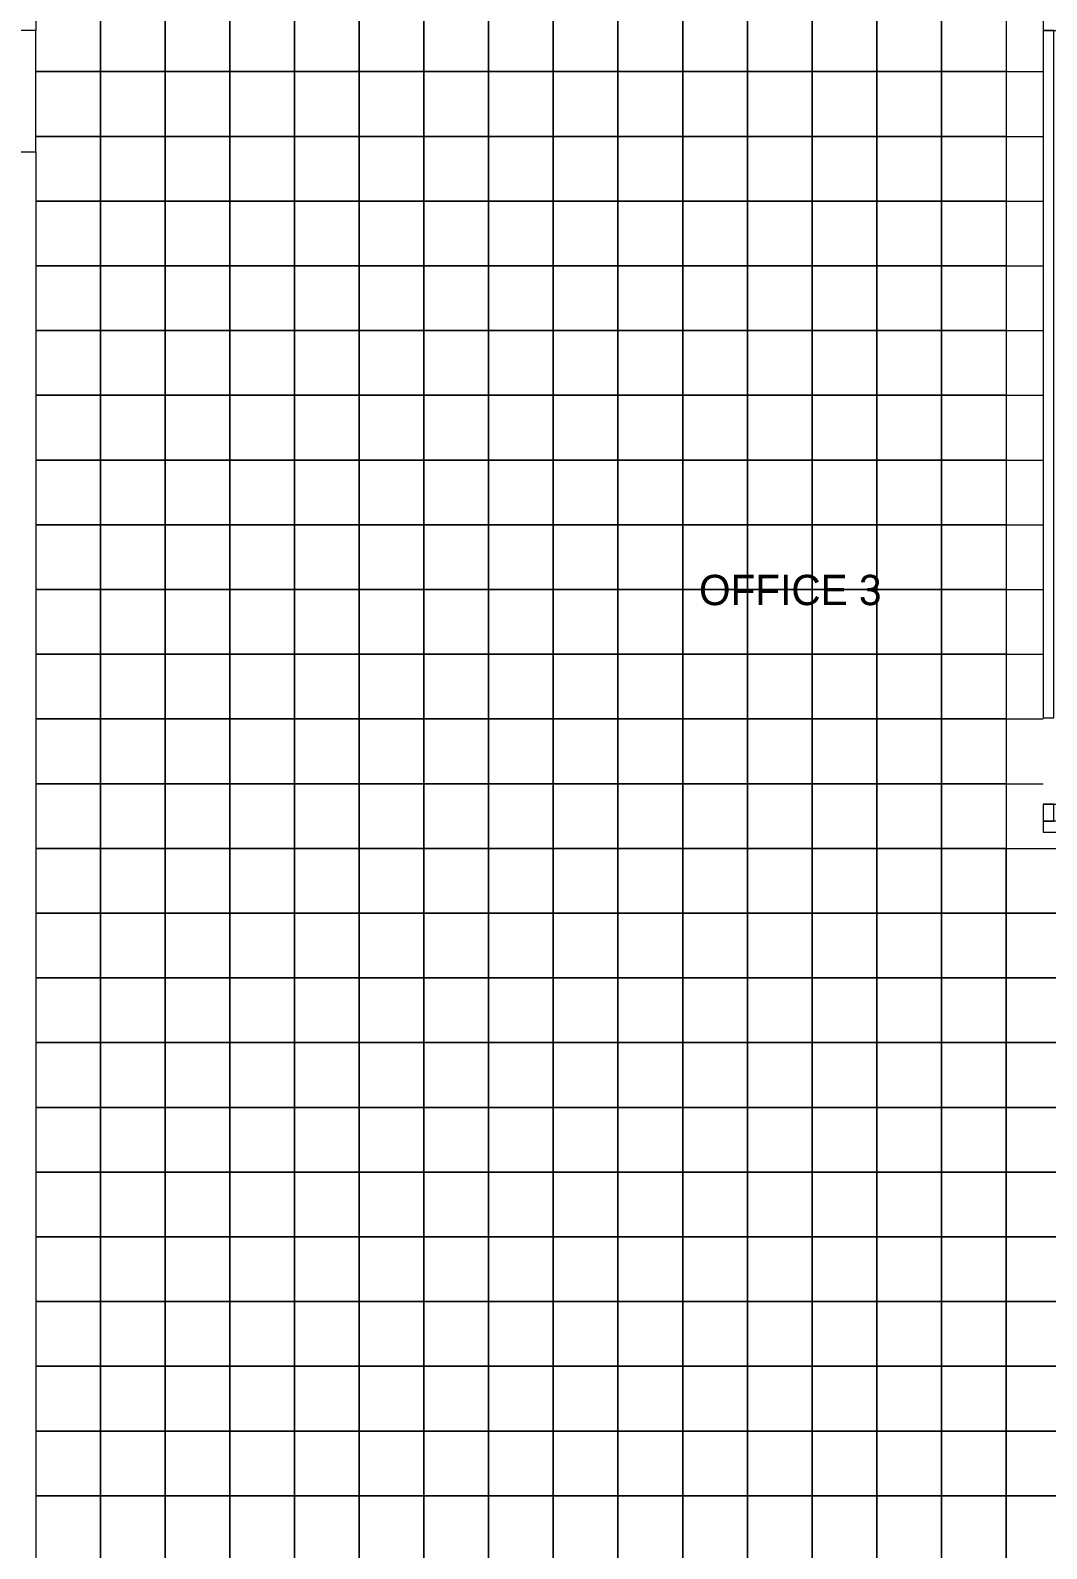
# Model space of a CAD drawing. Header units: millimetres. Extents: x 6000 to 109346, y -40506 to 46154.
# Drawn here: x 95159 to 104585, y 17416 to 31488 of the extents above; entities that cross this region are included whole.
import ezdxf

# ---------------------------------------------------------------- set-up
doc = ezdxf.new("R2010")
doc.units = ezdxf.units.MM
doc.layers.add('ARCH', color=7, linetype='Continuous', lineweight=5, true_color=0xa0a0a0)
doc.layers.add('Ceiling Grid', color=7, linetype='Continuous', lineweight=5, true_color=0xd2d2d2)

msp = doc.modelspace()

# ---------------------------------------------------------------- linework, layer by layer
at = {"layer": 'ARCH', "lineweight": 15}
for p, q in [((95209.3, 36775.6), (95209.3, 31488.1)), ((95209.3, 30363.1), (95209.3, 17050.6)), ((104552.5, 24316.3), (105452.5, 24316.3))]:
    msp.add_line(p, q, dxfattribs=at)
for points in [[(109165.9, 31588.1), (104552.5, 31588.1), (104552.5, 31488.1), (109165.9, 31488.1)], [(94084.3, 30363.1), (95209.3, 30363.1), (95209.3, 31488.1), (94084.3, 31488.1)], [(104652.5, 25116.3), (104652.5, 31488.1), (104552.5, 31488.1), (104552.5, 25116.3)], [(104652.5, 24316.3), (104552.5, 24316.3), (104552.5, 24156.9), (104652.5, 24156.9)], [(109245.9, 24156.9), (104552.5, 24156.9), (104552.5, 24056.9), (109245.9, 24056.9)]]:
    msp.add_lwpolyline(points, close=True, dxfattribs=at)
at = {"layer": 'Ceiling Grid', "lineweight": 15}
for p, q in [((95809.3, 31705.6), (95809.3, 31105.6)), ((95209.3, 31105.6), (95809.3, 31105.6)), ((95809.3, 31105.6), (95209.3, 31105.6)), ((95809.3, 31105.6), (95809.3, 30505.6)), ((104209.3, 31105.6), (104552.5, 31105.6)), ((95209.3, 30505.6), (95809.3, 30505.6)), ((95809.3, 30505.6), (95209.3, 30505.6)), ((95809.3, 30505.6), (95809.3, 29905.6)), ((104209.3, 30505.6), (104552.5, 30505.6)), ((95209.3, 29905.6), (95809.3, 29905.6)), ((95809.3, 29905.6), (95209.3, 29905.6)), ((95809.3, 29905.6), (95809.3, 29305.6)), ((104209.3, 29905.6), (104552.5, 29905.6)), ((95209.3, 29305.6), (95809.3, 29305.6)), ((95809.3, 29305.6), (95209.3, 29305.6)), ((95809.3, 29305.6), (95809.3, 28705.6)), ((104209.3, 29305.6), (104552.5, 29305.6)), ((95209.3, 28705.6), (95809.3, 28705.6)), ((95809.3, 28705.6), (95209.3, 28705.6)), ((95809.3, 28705.6), (95809.3, 28105.6)), ((104209.3, 28705.6), (104552.5, 28705.6)), ((95209.3, 28105.6), (95809.3, 28105.6)), ((95809.3, 28105.6), (95209.3, 28105.6)), ((95809.3, 28105.6), (95809.3, 27505.6)), ((104209.3, 28105.6), (104552.5, 28105.6)), ((95209.3, 27505.6), (95809.3, 27505.6)), ((95809.3, 27505.6), (95209.3, 27505.6)), ((95809.3, 27505.6), (95809.3, 26905.6)), ((104209.3, 27505.6), (104552.5, 27505.6)), ((95209.3, 26905.6), (95809.3, 26905.6)), ((95809.3, 26905.6), (95209.3, 26905.6)), ((95809.3, 26905.6), (95809.3, 26305.6)), ((104209.3, 26905.6), (104552.5, 26905.6)), ((95209.3, 26305.6), (95809.3, 26305.6)), ((95809.3, 26305.6), (95209.3, 26305.6)), ((95809.3, 26305.6), (95809.3, 25705.6)), ((104209.3, 26305.6), (104552.5, 26305.6)), ((95209.3, 25705.6), (95809.3, 25705.6)), ((95809.3, 25705.6), (95209.3, 25705.6)), ((95809.3, 25705.6), (95809.3, 25105.6)), ((104209.3, 25705.6), (104552.5, 25705.6)), ((95209.3, 25105.6), (95809.3, 25105.6)), ((95809.3, 25105.6), (95209.3, 25105.6)), ((95809.3, 25105.6), (95809.3, 24505.6)), ((104209.3, 25105.6), (104552.5, 25105.6)), ((95209.3, 24505.6), (95809.3, 24505.6)), ((95809.3, 24505.6), (95209.3, 24505.6)), ((95809.3, 24505.6), (95809.3, 23905.6)), ((104209.3, 24505.6), (104552.5, 24505.6)), ((95209.3, 23905.6), (95809.3, 23905.6)), ((95809.3, 23905.6), (95209.3, 23905.6)), ((95809.3, 23905.6), (95809.3, 23305.6)), ((95209.3, 23305.6), (95809.3, 23305.6)), ((95809.3, 23305.6), (95209.3, 23305.6)), ((95809.3, 23305.6), (95809.3, 22705.6)), ((95209.3, 22705.6), (95809.3, 22705.6)), ((95809.3, 22705.6), (95209.3, 22705.6)), ((95809.3, 22705.6), (95809.3, 22105.6)), ((95209.3, 22105.6), (95809.3, 22105.6)), ((95809.3, 22105.6), (95209.3, 22105.6)), ((95809.3, 22105.6), (95809.3, 21505.6)), ((95209.3, 21505.6), (95809.3, 21505.6)), ((95809.3, 21505.6), (95209.3, 21505.6)), ((95809.3, 21505.6), (95809.3, 20905.6)), ((95209.3, 20905.6), (95809.3, 20905.6)), ((95809.3, 20905.6), (95209.3, 20905.6)), ((95809.3, 20905.6), (95809.3, 20305.6)), ((95209.3, 20305.6), (95809.3, 20305.6)), ((95809.3, 20305.6), (95209.3, 20305.6)), ((95809.3, 20305.6), (95809.3, 19705.6)), ((95209.3, 19705.6), (95809.3, 19705.6)), ((95809.3, 19705.6), (95209.3, 19705.6)), ((95809.3, 19705.6), (95809.3, 19105.6)), ((95209.3, 19105.6), (95809.3, 19105.6)), ((95809.3, 19105.6), (95209.3, 19105.6)), ((95809.3, 19105.6), (95809.3, 18505.6)), ((95209.3, 18505.6), (95809.3, 18505.6)), ((95809.3, 18505.6), (95209.3, 18505.6)), ((95809.3, 18505.6), (95809.3, 17905.6)), ((95209.3, 17905.6), (95809.3, 17905.6)), ((95809.3, 17905.6), (95209.3, 17905.6)), ((95809.3, 17905.6), (95809.3, 17305.6))]:
    msp.add_line(p, q, dxfattribs=at)
for points in [[(95809.3, 31705.6), (96409.3, 31705.6), (96409.3, 31105.6), (95809.3, 31105.6)], [(96409.3, 31705.6), (97009.3, 31705.6), (97009.3, 31105.6), (96409.3, 31105.6)], [(97009.3, 31705.6), (97609.3, 31705.6), (97609.3, 31105.6), (97009.3, 31105.6)], [(97609.3, 31705.6), (98209.3, 31705.6), (98209.3, 31105.6), (97609.3, 31105.6)], [(98209.3, 31705.6), (98809.3, 31705.6), (98809.3, 31105.6), (98209.3, 31105.6)], [(98809.3, 31705.6), (99409.3, 31705.6), (99409.3, 31105.6), (98809.3, 31105.6)], [(99409.3, 31705.6), (100009.3, 31705.6), (100009.3, 31105.6), (99409.3, 31105.6)], [(100009.3, 31705.6), (100609.3, 31705.6), (100609.3, 31105.6), (100009.3, 31105.6)], [(100609.3, 31705.6), (101209.3, 31705.6), (101209.3, 31105.6), (100609.3, 31105.6)], [(101209.3, 31705.6), (101809.3, 31705.6), (101809.3, 31105.6), (101209.3, 31105.6)], [(101809.3, 31705.6), (102409.3, 31705.6), (102409.3, 31105.6), (101809.3, 31105.6)], [(102409.3, 31705.6), (103009.3, 31705.6), (103009.3, 31105.6), (102409.3, 31105.6)], [(103009.3, 31705.6), (103609.3, 31705.6), (103609.3, 31105.6), (103009.3, 31105.6)], [(103609.3, 31705.6), (104209.3, 31705.6), (104209.3, 31105.6), (103609.3, 31105.6)], [(95809.3, 31105.6), (96409.3, 31105.6), (96409.3, 30505.6), (95809.3, 30505.6)], [(96409.3, 31105.6), (97009.3, 31105.6), (97009.3, 30505.6), (96409.3, 30505.6)], [(97009.3, 31105.6), (97609.3, 31105.6), (97609.3, 30505.6), (97009.3, 30505.6)], [(97609.3, 31105.6), (98209.3, 31105.6), (98209.3, 30505.6), (97609.3, 30505.6)], [(98209.3, 31105.6), (98809.3, 31105.6), (98809.3, 30505.6), (98209.3, 30505.6)], [(98809.3, 31105.6), (99409.3, 31105.6), (99409.3, 30505.6), (98809.3, 30505.6)], [(99409.3, 31105.6), (100009.3, 31105.6), (100009.3, 30505.6), (99409.3, 30505.6)], [(100009.3, 31105.6), (100609.3, 31105.6), (100609.3, 30505.6), (100009.3, 30505.6)], [(100609.3, 31105.6), (101209.3, 31105.6), (101209.3, 30505.6), (100609.3, 30505.6)], [(101209.3, 31105.6), (101809.3, 31105.6), (101809.3, 30505.6), (101209.3, 30505.6)], [(101809.3, 31105.6), (102409.3, 31105.6), (102409.3, 30505.6), (101809.3, 30505.6)], [(102409.3, 31105.6), (103009.3, 31105.6), (103009.3, 30505.6), (102409.3, 30505.6)], [(103009.3, 31105.6), (103609.3, 31105.6), (103609.3, 30505.6), (103009.3, 30505.6)], [(103609.3, 31105.6), (104209.3, 31105.6), (104209.3, 30505.6), (103609.3, 30505.6)], [(95809.3, 30505.6), (96409.3, 30505.6), (96409.3, 29905.6), (95809.3, 29905.6)], [(96409.3, 30505.6), (97009.3, 30505.6), (97009.3, 29905.6), (96409.3, 29905.6)], [(97009.3, 30505.6), (97609.3, 30505.6), (97609.3, 29905.6), (97009.3, 29905.6)], [(97609.3, 30505.6), (98209.3, 30505.6), (98209.3, 29905.6), (97609.3, 29905.6)], [(98209.3, 30505.6), (98809.3, 30505.6), (98809.3, 29905.6), (98209.3, 29905.6)], [(98809.3, 30505.6), (99409.3, 30505.6), (99409.3, 29905.6), (98809.3, 29905.6)], [(99409.3, 30505.6), (100009.3, 30505.6), (100009.3, 29905.6), (99409.3, 29905.6)], [(100009.3, 30505.6), (100609.3, 30505.6), (100609.3, 29905.6), (100009.3, 29905.6)], [(100609.3, 30505.6), (101209.3, 30505.6), (101209.3, 29905.6), (100609.3, 29905.6)], [(101209.3, 30505.6), (101809.3, 30505.6), (101809.3, 29905.6), (101209.3, 29905.6)], [(101809.3, 30505.6), (102409.3, 30505.6), (102409.3, 29905.6), (101809.3, 29905.6)], [(102409.3, 30505.6), (103009.3, 30505.6), (103009.3, 29905.6), (102409.3, 29905.6)], [(103009.3, 30505.6), (103609.3, 30505.6), (103609.3, 29905.6), (103009.3, 29905.6)], [(103609.3, 30505.6), (104209.3, 30505.6), (104209.3, 29905.6), (103609.3, 29905.6)], [(95809.3, 29905.6), (96409.3, 29905.6), (96409.3, 29305.6), (95809.3, 29305.6)], [(96409.3, 29905.6), (97009.3, 29905.6), (97009.3, 29305.6), (96409.3, 29305.6)], [(97009.3, 29905.6), (97609.3, 29905.6), (97609.3, 29305.6), (97009.3, 29305.6)], [(97609.3, 29905.6), (98209.3, 29905.6), (98209.3, 29305.6), (97609.3, 29305.6)], [(98209.3, 29905.6), (98809.3, 29905.6), (98809.3, 29305.6), (98209.3, 29305.6)], [(98809.3, 29905.6), (99409.3, 29905.6), (99409.3, 29305.6), (98809.3, 29305.6)], [(99409.3, 29905.6), (100009.3, 29905.6), (100009.3, 29305.6), (99409.3, 29305.6)], [(100009.3, 29905.6), (100609.3, 29905.6), (100609.3, 29305.6), (100009.3, 29305.6)], [(100609.3, 29905.6), (101209.3, 29905.6), (101209.3, 29305.6), (100609.3, 29305.6)], [(101209.3, 29905.6), (101809.3, 29905.6), (101809.3, 29305.6), (101209.3, 29305.6)], [(101809.3, 29905.6), (102409.3, 29905.6), (102409.3, 29305.6), (101809.3, 29305.6)], [(102409.3, 29905.6), (103009.3, 29905.6), (103009.3, 29305.6), (102409.3, 29305.6)], [(103009.3, 29905.6), (103609.3, 29905.6), (103609.3, 29305.6), (103009.3, 29305.6)], [(103609.3, 29905.6), (104209.3, 29905.6), (104209.3, 29305.6), (103609.3, 29305.6)], [(95809.3, 29305.6), (96409.3, 29305.6), (96409.3, 28705.6), (95809.3, 28705.6)], [(96409.3, 29305.6), (97009.3, 29305.6), (97009.3, 28705.6), (96409.3, 28705.6)], [(97009.3, 29305.6), (97609.3, 29305.6), (97609.3, 28705.6), (97009.3, 28705.6)], [(97609.3, 29305.6), (98209.3, 29305.6), (98209.3, 28705.6), (97609.3, 28705.6)], [(98209.3, 29305.6), (98809.3, 29305.6), (98809.3, 28705.6), (98209.3, 28705.6)], [(98809.3, 29305.6), (99409.3, 29305.6), (99409.3, 28705.6), (98809.3, 28705.6)], [(99409.3, 29305.6), (100009.3, 29305.6), (100009.3, 28705.6), (99409.3, 28705.6)], [(100009.3, 29305.6), (100609.3, 29305.6), (100609.3, 28705.6), (100009.3, 28705.6)], [(100609.3, 29305.6), (101209.3, 29305.6), (101209.3, 28705.6), (100609.3, 28705.6)], [(101209.3, 29305.6), (101809.3, 29305.6), (101809.3, 28705.6), (101209.3, 28705.6)], [(101809.3, 29305.6), (102409.3, 29305.6), (102409.3, 28705.6), (101809.3, 28705.6)], [(102409.3, 29305.6), (103009.3, 29305.6), (103009.3, 28705.6), (102409.3, 28705.6)], [(103009.3, 29305.6), (103609.3, 29305.6), (103609.3, 28705.6), (103009.3, 28705.6)], [(103609.3, 29305.6), (104209.3, 29305.6), (104209.3, 28705.6), (103609.3, 28705.6)], [(95809.3, 28705.6), (96409.3, 28705.6), (96409.3, 28105.6), (95809.3, 28105.6)], [(96409.3, 28705.6), (97009.3, 28705.6), (97009.3, 28105.6), (96409.3, 28105.6)], [(97009.3, 28705.6), (97609.3, 28705.6), (97609.3, 28105.6), (97009.3, 28105.6)], [(97609.3, 28705.6), (98209.3, 28705.6), (98209.3, 28105.6), (97609.3, 28105.6)], [(98209.3, 28705.6), (98809.3, 28705.6), (98809.3, 28105.6), (98209.3, 28105.6)], [(98809.3, 28705.6), (99409.3, 28705.6), (99409.3, 28105.6), (98809.3, 28105.6)], [(99409.3, 28705.6), (100009.3, 28705.6), (100009.3, 28105.6), (99409.3, 28105.6)], [(100009.3, 28705.6), (100609.3, 28705.6), (100609.3, 28105.6), (100009.3, 28105.6)], [(100609.3, 28705.6), (101209.3, 28705.6), (101209.3, 28105.6), (100609.3, 28105.6)], [(101209.3, 28705.6), (101809.3, 28705.6), (101809.3, 28105.6), (101209.3, 28105.6)], [(101809.3, 28705.6), (102409.3, 28705.6), (102409.3, 28105.6), (101809.3, 28105.6)], [(102409.3, 28705.6), (103009.3, 28705.6), (103009.3, 28105.6), (102409.3, 28105.6)], [(103009.3, 28705.6), (103609.3, 28705.6), (103609.3, 28105.6), (103009.3, 28105.6)], [(103609.3, 28705.6), (104209.3, 28705.6), (104209.3, 28105.6), (103609.3, 28105.6)], [(95809.3, 28105.6), (96409.3, 28105.6), (96409.3, 27505.6), (95809.3, 27505.6)], [(96409.3, 28105.6), (97009.3, 28105.6), (97009.3, 27505.6), (96409.3, 27505.6)], [(97009.3, 28105.6), (97609.3, 28105.6), (97609.3, 27505.6), (97009.3, 27505.6)], [(97609.3, 28105.6), (98209.3, 28105.6), (98209.3, 27505.6), (97609.3, 27505.6)], [(98209.3, 28105.6), (98809.3, 28105.6), (98809.3, 27505.6), (98209.3, 27505.6)], [(98809.3, 28105.6), (99409.3, 28105.6), (99409.3, 27505.6), (98809.3, 27505.6)], [(99409.3, 28105.6), (100009.3, 28105.6), (100009.3, 27505.6), (99409.3, 27505.6)], [(100009.3, 28105.6), (100609.3, 28105.6), (100609.3, 27505.6), (100009.3, 27505.6)], [(100609.3, 28105.6), (101209.3, 28105.6), (101209.3, 27505.6), (100609.3, 27505.6)], [(101209.3, 28105.6), (101809.3, 28105.6), (101809.3, 27505.6), (101209.3, 27505.6)], [(101809.3, 28105.6), (102409.3, 28105.6), (102409.3, 27505.6), (101809.3, 27505.6)], [(102409.3, 28105.6), (103009.3, 28105.6), (103009.3, 27505.6), (102409.3, 27505.6)], [(103009.3, 28105.6), (103609.3, 28105.6), (103609.3, 27505.6), (103009.3, 27505.6)], [(103609.3, 28105.6), (104209.3, 28105.6), (104209.3, 27505.6), (103609.3, 27505.6)], [(95809.3, 27505.6), (96409.3, 27505.6), (96409.3, 26905.6), (95809.3, 26905.6)], [(96409.3, 27505.6), (97009.3, 27505.6), (97009.3, 26905.6), (96409.3, 26905.6)], [(97009.3, 27505.6), (97609.3, 27505.6), (97609.3, 26905.6), (97009.3, 26905.6)], [(97609.3, 27505.6), (98209.3, 27505.6), (98209.3, 26905.6), (97609.3, 26905.6)], [(98209.3, 27505.6), (98809.3, 27505.6), (98809.3, 26905.6), (98209.3, 26905.6)], [(98809.3, 27505.6), (99409.3, 27505.6), (99409.3, 26905.6), (98809.3, 26905.6)], [(99409.3, 27505.6), (100009.3, 27505.6), (100009.3, 26905.6), (99409.3, 26905.6)], [(100009.3, 27505.6), (100609.3, 27505.6), (100609.3, 26905.6), (100009.3, 26905.6)], [(100609.3, 27505.6), (101209.3, 27505.6), (101209.3, 26905.6), (100609.3, 26905.6)], [(101209.3, 27505.6), (101809.3, 27505.6), (101809.3, 26905.6), (101209.3, 26905.6)], [(101809.3, 27505.6), (102409.3, 27505.6), (102409.3, 26905.6), (101809.3, 26905.6)], [(102409.3, 27505.6), (103009.3, 27505.6), (103009.3, 26905.6), (102409.3, 26905.6)], [(103009.3, 27505.6), (103609.3, 27505.6), (103609.3, 26905.6), (103009.3, 26905.6)], [(103609.3, 27505.6), (104209.3, 27505.6), (104209.3, 26905.6), (103609.3, 26905.6)], [(95809.3, 26905.6), (96409.3, 26905.6), (96409.3, 26305.6), (95809.3, 26305.6)], [(96409.3, 26905.6), (97009.3, 26905.6), (97009.3, 26305.6), (96409.3, 26305.6)], [(97009.3, 26905.6), (97609.3, 26905.6), (97609.3, 26305.6), (97009.3, 26305.6)], [(97609.3, 26905.6), (98209.3, 26905.6), (98209.3, 26305.6), (97609.3, 26305.6)], [(98209.3, 26905.6), (98809.3, 26905.6), (98809.3, 26305.6), (98209.3, 26305.6)], [(98809.3, 26905.6), (99409.3, 26905.6), (99409.3, 26305.6), (98809.3, 26305.6)], [(99409.3, 26905.6), (100009.3, 26905.6), (100009.3, 26305.6), (99409.3, 26305.6)], [(100009.3, 26905.6), (100609.3, 26905.6), (100609.3, 26305.6), (100009.3, 26305.6)], [(100609.3, 26905.6), (101209.3, 26905.6), (101209.3, 26305.6), (100609.3, 26305.6)], [(101209.3, 26905.6), (101809.3, 26905.6), (101809.3, 26305.6), (101209.3, 26305.6)], [(101809.3, 26905.6), (102409.3, 26905.6), (102409.3, 26305.6), (101809.3, 26305.6)], [(102409.3, 26905.6), (103009.3, 26905.6), (103009.3, 26305.6), (102409.3, 26305.6)], [(103009.3, 26905.6), (103609.3, 26905.6), (103609.3, 26305.6), (103009.3, 26305.6)], [(103609.3, 26905.6), (104209.3, 26905.6), (104209.3, 26305.6), (103609.3, 26305.6)], [(95809.3, 26305.6), (96409.3, 26305.6), (96409.3, 25705.6), (95809.3, 25705.6)], [(96409.3, 26305.6), (97009.3, 26305.6), (97009.3, 25705.6), (96409.3, 25705.6)], [(97009.3, 26305.6), (97609.3, 26305.6), (97609.3, 25705.6), (97009.3, 25705.6)], [(97609.3, 26305.6), (98209.3, 26305.6), (98209.3, 25705.6), (97609.3, 25705.6)], [(98209.3, 26305.6), (98809.3, 26305.6), (98809.3, 25705.6), (98209.3, 25705.6)], [(98809.3, 26305.6), (99409.3, 26305.6), (99409.3, 25705.6), (98809.3, 25705.6)], [(99409.3, 26305.6), (100009.3, 26305.6), (100009.3, 25705.6), (99409.3, 25705.6)], [(100009.3, 26305.6), (100609.3, 26305.6), (100609.3, 25705.6), (100009.3, 25705.6)], [(100609.3, 26305.6), (101209.3, 26305.6), (101209.3, 25705.6), (100609.3, 25705.6)], [(101209.3, 26305.6), (101809.3, 26305.6), (101809.3, 25705.6), (101209.3, 25705.6)], [(101809.3, 26305.6), (102409.3, 26305.6), (102409.3, 25705.6), (101809.3, 25705.6)], [(102409.3, 26305.6), (103009.3, 26305.6), (103009.3, 25705.6), (102409.3, 25705.6)], [(103009.3, 26305.6), (103609.3, 26305.6), (103609.3, 25705.6), (103009.3, 25705.6)], [(103609.3, 26305.6), (104209.3, 26305.6), (104209.3, 25705.6), (103609.3, 25705.6)], [(95809.3, 25705.6), (96409.3, 25705.6), (96409.3, 25105.6), (95809.3, 25105.6)], [(96409.3, 25705.6), (97009.3, 25705.6), (97009.3, 25105.6), (96409.3, 25105.6)], [(97009.3, 25705.6), (97609.3, 25705.6), (97609.3, 25105.6), (97009.3, 25105.6)], [(97609.3, 25705.6), (98209.3, 25705.6), (98209.3, 25105.6), (97609.3, 25105.6)], [(98209.3, 25705.6), (98809.3, 25705.6), (98809.3, 25105.6), (98209.3, 25105.6)], [(98809.3, 25705.6), (99409.3, 25705.6), (99409.3, 25105.6), (98809.3, 25105.6)], [(99409.3, 25705.6), (100009.3, 25705.6), (100009.3, 25105.6), (99409.3, 25105.6)], [(100009.3, 25705.6), (100609.3, 25705.6), (100609.3, 25105.6), (100009.3, 25105.6)], [(100609.3, 25705.6), (101209.3, 25705.6), (101209.3, 25105.6), (100609.3, 25105.6)], [(101209.3, 25705.6), (101809.3, 25705.6), (101809.3, 25105.6), (101209.3, 25105.6)], [(101809.3, 25705.6), (102409.3, 25705.6), (102409.3, 25105.6), (101809.3, 25105.6)], [(102409.3, 25705.6), (103009.3, 25705.6), (103009.3, 25105.6), (102409.3, 25105.6)], [(103009.3, 25705.6), (103609.3, 25705.6), (103609.3, 25105.6), (103009.3, 25105.6)], [(103609.3, 25705.6), (104209.3, 25705.6), (104209.3, 25105.6), (103609.3, 25105.6)], [(95809.3, 25105.6), (96409.3, 25105.6), (96409.3, 24505.6), (95809.3, 24505.6)], [(96409.3, 25105.6), (97009.3, 25105.6), (97009.3, 24505.6), (96409.3, 24505.6)], [(97009.3, 25105.6), (97609.3, 25105.6), (97609.3, 24505.6), (97009.3, 24505.6)], [(97609.3, 25105.6), (98209.3, 25105.6), (98209.3, 24505.6), (97609.3, 24505.6)], [(98209.3, 25105.6), (98809.3, 25105.6), (98809.3, 24505.6), (98209.3, 24505.6)], [(98809.3, 25105.6), (99409.3, 25105.6), (99409.3, 24505.6), (98809.3, 24505.6)], [(99409.3, 25105.6), (100009.3, 25105.6), (100009.3, 24505.6), (99409.3, 24505.6)], [(100009.3, 25105.6), (100609.3, 25105.6), (100609.3, 24505.6), (100009.3, 24505.6)], [(100609.3, 25105.6), (101209.3, 25105.6), (101209.3, 24505.6), (100609.3, 24505.6)], [(101209.3, 25105.6), (101809.3, 25105.6), (101809.3, 24505.6), (101209.3, 24505.6)], [(101809.3, 25105.6), (102409.3, 25105.6), (102409.3, 24505.6), (101809.3, 24505.6)], [(102409.3, 25105.6), (103009.3, 25105.6), (103009.3, 24505.6), (102409.3, 24505.6)], [(103009.3, 25105.6), (103609.3, 25105.6), (103609.3, 24505.6), (103009.3, 24505.6)], [(103609.3, 25105.6), (104209.3, 25105.6), (104209.3, 24505.6), (103609.3, 24505.6)], [(95809.3, 24505.6), (96409.3, 24505.6), (96409.3, 23905.6), (95809.3, 23905.6)], [(96409.3, 24505.6), (97009.3, 24505.6), (97009.3, 23905.6), (96409.3, 23905.6)], [(97009.3, 24505.6), (97609.3, 24505.6), (97609.3, 23905.6), (97009.3, 23905.6)], [(97609.3, 24505.6), (98209.3, 24505.6), (98209.3, 23905.6), (97609.3, 23905.6)], [(98209.3, 24505.6), (98809.3, 24505.6), (98809.3, 23905.6), (98209.3, 23905.6)], [(98809.3, 24505.6), (99409.3, 24505.6), (99409.3, 23905.6), (98809.3, 23905.6)], [(99409.3, 24505.6), (100009.3, 24505.6), (100009.3, 23905.6), (99409.3, 23905.6)], [(100009.3, 24505.6), (100609.3, 24505.6), (100609.3, 23905.6), (100009.3, 23905.6)], [(100609.3, 24505.6), (101209.3, 24505.6), (101209.3, 23905.6), (100609.3, 23905.6)], [(101209.3, 24505.6), (101809.3, 24505.6), (101809.3, 23905.6), (101209.3, 23905.6)], [(101809.3, 24505.6), (102409.3, 24505.6), (102409.3, 23905.6), (101809.3, 23905.6)], [(102409.3, 24505.6), (103009.3, 24505.6), (103009.3, 23905.6), (102409.3, 23905.6)], [(103009.3, 24505.6), (103609.3, 24505.6), (103609.3, 23905.6), (103009.3, 23905.6)], [(103609.3, 24505.6), (104209.3, 24505.6), (104209.3, 23905.6), (103609.3, 23905.6)], [(95809.3, 23905.6), (96409.3, 23905.6), (96409.3, 23305.6), (95809.3, 23305.6)], [(96409.3, 23905.6), (97009.3, 23905.6), (97009.3, 23305.6), (96409.3, 23305.6)], [(97009.3, 23905.6), (97609.3, 23905.6), (97609.3, 23305.6), (97009.3, 23305.6)], [(97609.3, 23905.6), (98209.3, 23905.6), (98209.3, 23305.6), (97609.3, 23305.6)], [(98209.3, 23905.6), (98809.3, 23905.6), (98809.3, 23305.6), (98209.3, 23305.6)], [(98809.3, 23905.6), (99409.3, 23905.6), (99409.3, 23305.6), (98809.3, 23305.6)], [(99409.3, 23905.6), (100009.3, 23905.6), (100009.3, 23305.6), (99409.3, 23305.6)], [(100009.3, 23905.6), (100609.3, 23905.6), (100609.3, 23305.6), (100009.3, 23305.6)], [(100609.3, 23905.6), (101209.3, 23905.6), (101209.3, 23305.6), (100609.3, 23305.6)], [(101209.3, 23905.6), (101809.3, 23905.6), (101809.3, 23305.6), (101209.3, 23305.6)], [(101809.3, 23905.6), (102409.3, 23905.6), (102409.3, 23305.6), (101809.3, 23305.6)], [(102409.3, 23905.6), (103009.3, 23905.6), (103009.3, 23305.6), (102409.3, 23305.6)], [(103009.3, 23905.6), (103609.3, 23905.6), (103609.3, 23305.6), (103009.3, 23305.6)], [(103609.3, 23905.6), (104209.3, 23905.6), (104209.3, 23305.6), (103609.3, 23305.6)], [(104209.3, 23905.6), (104809.3, 23905.6), (104809.3, 23305.6), (104209.3, 23305.6)], [(95809.3, 23305.6), (96409.3, 23305.6), (96409.3, 22705.6), (95809.3, 22705.6)], [(96409.3, 23305.6), (97009.3, 23305.6), (97009.3, 22705.6), (96409.3, 22705.6)], [(97009.3, 23305.6), (97609.3, 23305.6), (97609.3, 22705.6), (97009.3, 22705.6)], [(97609.3, 23305.6), (98209.3, 23305.6), (98209.3, 22705.6), (97609.3, 22705.6)], [(98209.3, 23305.6), (98809.3, 23305.6), (98809.3, 22705.6), (98209.3, 22705.6)], [(98809.3, 23305.6), (99409.3, 23305.6), (99409.3, 22705.6), (98809.3, 22705.6)], [(99409.3, 23305.6), (100009.3, 23305.6), (100009.3, 22705.6), (99409.3, 22705.6)], [(100009.3, 23305.6), (100609.3, 23305.6), (100609.3, 22705.6), (100009.3, 22705.6)], [(100609.3, 23305.6), (101209.3, 23305.6), (101209.3, 22705.6), (100609.3, 22705.6)], [(101209.3, 23305.6), (101809.3, 23305.6), (101809.3, 22705.6), (101209.3, 22705.6)], [(101809.3, 23305.6), (102409.3, 23305.6), (102409.3, 22705.6), (101809.3, 22705.6)], [(102409.3, 23305.6), (103009.3, 23305.6), (103009.3, 22705.6), (102409.3, 22705.6)], [(103009.3, 23305.6), (103609.3, 23305.6), (103609.3, 22705.6), (103009.3, 22705.6)], [(103609.3, 23305.6), (104209.3, 23305.6), (104209.3, 22705.6), (103609.3, 22705.6)], [(104209.3, 23305.6), (104809.3, 23305.6), (104809.3, 22705.6), (104209.3, 22705.6)], [(95809.3, 22705.6), (96409.3, 22705.6), (96409.3, 22105.6), (95809.3, 22105.6)], [(96409.3, 22705.6), (97009.3, 22705.6), (97009.3, 22105.6), (96409.3, 22105.6)], [(97009.3, 22705.6), (97609.3, 22705.6), (97609.3, 22105.6), (97009.3, 22105.6)], [(97609.3, 22705.6), (98209.3, 22705.6), (98209.3, 22105.6), (97609.3, 22105.6)], [(98209.3, 22705.6), (98809.3, 22705.6), (98809.3, 22105.6), (98209.3, 22105.6)], [(98809.3, 22705.6), (99409.3, 22705.6), (99409.3, 22105.6), (98809.3, 22105.6)], [(99409.3, 22705.6), (100009.3, 22705.6), (100009.3, 22105.6), (99409.3, 22105.6)], [(100009.3, 22705.6), (100609.3, 22705.6), (100609.3, 22105.6), (100009.3, 22105.6)], [(100609.3, 22705.6), (101209.3, 22705.6), (101209.3, 22105.6), (100609.3, 22105.6)], [(101209.3, 22705.6), (101809.3, 22705.6), (101809.3, 22105.6), (101209.3, 22105.6)], [(101809.3, 22705.6), (102409.3, 22705.6), (102409.3, 22105.6), (101809.3, 22105.6)], [(102409.3, 22705.6), (103009.3, 22705.6), (103009.3, 22105.6), (102409.3, 22105.6)], [(103009.3, 22705.6), (103609.3, 22705.6), (103609.3, 22105.6), (103009.3, 22105.6)], [(103609.3, 22705.6), (104209.3, 22705.6), (104209.3, 22105.6), (103609.3, 22105.6)], [(104209.3, 22705.6), (104809.3, 22705.6), (104809.3, 22105.6), (104209.3, 22105.6)], [(95809.3, 22105.6), (96409.3, 22105.6), (96409.3, 21505.6), (95809.3, 21505.6)], [(96409.3, 22105.6), (97009.3, 22105.6), (97009.3, 21505.6), (96409.3, 21505.6)], [(97009.3, 22105.6), (97609.3, 22105.6), (97609.3, 21505.6), (97009.3, 21505.6)], [(97609.3, 22105.6), (98209.3, 22105.6), (98209.3, 21505.6), (97609.3, 21505.6)], [(98209.3, 22105.6), (98809.3, 22105.6), (98809.3, 21505.6), (98209.3, 21505.6)], [(98809.3, 22105.6), (99409.3, 22105.6), (99409.3, 21505.6), (98809.3, 21505.6)], [(99409.3, 22105.6), (100009.3, 22105.6), (100009.3, 21505.6), (99409.3, 21505.6)], [(100009.3, 22105.6), (100609.3, 22105.6), (100609.3, 21505.6), (100009.3, 21505.6)], [(100609.3, 22105.6), (101209.3, 22105.6), (101209.3, 21505.6), (100609.3, 21505.6)], [(101209.3, 22105.6), (101809.3, 22105.6), (101809.3, 21505.6), (101209.3, 21505.6)], [(101809.3, 22105.6), (102409.3, 22105.6), (102409.3, 21505.6), (101809.3, 21505.6)], [(102409.3, 22105.6), (103009.3, 22105.6), (103009.3, 21505.6), (102409.3, 21505.6)], [(103009.3, 22105.6), (103609.3, 22105.6), (103609.3, 21505.6), (103009.3, 21505.6)], [(103609.3, 22105.6), (104209.3, 22105.6), (104209.3, 21505.6), (103609.3, 21505.6)], [(104209.3, 22105.6), (104809.3, 22105.6), (104809.3, 21505.6), (104209.3, 21505.6)], [(95809.3, 21505.6), (96409.3, 21505.6), (96409.3, 20905.6), (95809.3, 20905.6)], [(96409.3, 21505.6), (97009.3, 21505.6), (97009.3, 20905.6), (96409.3, 20905.6)], [(97009.3, 21505.6), (97609.3, 21505.6), (97609.3, 20905.6), (97009.3, 20905.6)], [(97609.3, 21505.6), (98209.3, 21505.6), (98209.3, 20905.6), (97609.3, 20905.6)], [(98209.3, 21505.6), (98809.3, 21505.6), (98809.3, 20905.6), (98209.3, 20905.6)], [(98809.3, 21505.6), (99409.3, 21505.6), (99409.3, 20905.6), (98809.3, 20905.6)], [(99409.3, 21505.6), (100009.3, 21505.6), (100009.3, 20905.6), (99409.3, 20905.6)], [(100009.3, 21505.6), (100609.3, 21505.6), (100609.3, 20905.6), (100009.3, 20905.6)], [(100609.3, 21505.6), (101209.3, 21505.6), (101209.3, 20905.6), (100609.3, 20905.6)], [(101209.3, 21505.6), (101809.3, 21505.6), (101809.3, 20905.6), (101209.3, 20905.6)], [(101809.3, 21505.6), (102409.3, 21505.6), (102409.3, 20905.6), (101809.3, 20905.6)], [(102409.3, 21505.6), (103009.3, 21505.6), (103009.3, 20905.6), (102409.3, 20905.6)], [(103009.3, 21505.6), (103609.3, 21505.6), (103609.3, 20905.6), (103009.3, 20905.6)], [(103609.3, 21505.6), (104209.3, 21505.6), (104209.3, 20905.6), (103609.3, 20905.6)], [(104209.3, 21505.6), (104809.3, 21505.6), (104809.3, 20905.6), (104209.3, 20905.6)], [(95809.3, 20905.6), (96409.3, 20905.6), (96409.3, 20305.6), (95809.3, 20305.6)], [(96409.3, 20905.6), (97009.3, 20905.6), (97009.3, 20305.6), (96409.3, 20305.6)], [(97009.3, 20905.6), (97609.3, 20905.6), (97609.3, 20305.6), (97009.3, 20305.6)], [(97609.3, 20905.6), (98209.3, 20905.6), (98209.3, 20305.6), (97609.3, 20305.6)], [(98209.3, 20905.6), (98809.3, 20905.6), (98809.3, 20305.6), (98209.3, 20305.6)], [(98809.3, 20905.6), (99409.3, 20905.6), (99409.3, 20305.6), (98809.3, 20305.6)], [(99409.3, 20905.6), (100009.3, 20905.6), (100009.3, 20305.6), (99409.3, 20305.6)], [(100009.3, 20905.6), (100609.3, 20905.6), (100609.3, 20305.6), (100009.3, 20305.6)], [(100609.3, 20905.6), (101209.3, 20905.6), (101209.3, 20305.6), (100609.3, 20305.6)], [(101209.3, 20905.6), (101809.3, 20905.6), (101809.3, 20305.6), (101209.3, 20305.6)], [(101809.3, 20905.6), (102409.3, 20905.6), (102409.3, 20305.6), (101809.3, 20305.6)], [(102409.3, 20905.6), (103009.3, 20905.6), (103009.3, 20305.6), (102409.3, 20305.6)], [(103009.3, 20905.6), (103609.3, 20905.6), (103609.3, 20305.6), (103009.3, 20305.6)], [(103609.3, 20905.6), (104209.3, 20905.6), (104209.3, 20305.6), (103609.3, 20305.6)], [(104209.3, 20905.6), (104809.3, 20905.6), (104809.3, 20305.6), (104209.3, 20305.6)], [(95809.3, 20305.6), (96409.3, 20305.6), (96409.3, 19705.6), (95809.3, 19705.6)], [(96409.3, 20305.6), (97009.3, 20305.6), (97009.3, 19705.6), (96409.3, 19705.6)], [(97009.3, 20305.6), (97609.3, 20305.6), (97609.3, 19705.6), (97009.3, 19705.6)], [(97609.3, 20305.6), (98209.3, 20305.6), (98209.3, 19705.6), (97609.3, 19705.6)], [(98209.3, 20305.6), (98809.3, 20305.6), (98809.3, 19705.6), (98209.3, 19705.6)], [(98809.3, 20305.6), (99409.3, 20305.6), (99409.3, 19705.6), (98809.3, 19705.6)], [(99409.3, 20305.6), (100009.3, 20305.6), (100009.3, 19705.6), (99409.3, 19705.6)], [(100009.3, 20305.6), (100609.3, 20305.6), (100609.3, 19705.6), (100009.3, 19705.6)], [(100609.3, 20305.6), (101209.3, 20305.6), (101209.3, 19705.6), (100609.3, 19705.6)], [(101209.3, 20305.6), (101809.3, 20305.6), (101809.3, 19705.6), (101209.3, 19705.6)], [(101809.3, 20305.6), (102409.3, 20305.6), (102409.3, 19705.6), (101809.3, 19705.6)], [(102409.3, 20305.6), (103009.3, 20305.6), (103009.3, 19705.6), (102409.3, 19705.6)], [(103009.3, 20305.6), (103609.3, 20305.6), (103609.3, 19705.6), (103009.3, 19705.6)], [(103609.3, 20305.6), (104209.3, 20305.6), (104209.3, 19705.6), (103609.3, 19705.6)], [(104209.3, 20305.6), (104809.3, 20305.6), (104809.3, 19705.6), (104209.3, 19705.6)], [(95809.3, 19705.6), (96409.3, 19705.6), (96409.3, 19105.6), (95809.3, 19105.6)], [(96409.3, 19705.6), (97009.3, 19705.6), (97009.3, 19105.6), (96409.3, 19105.6)], [(97009.3, 19705.6), (97609.3, 19705.6), (97609.3, 19105.6), (97009.3, 19105.6)], [(97609.3, 19705.6), (98209.3, 19705.6), (98209.3, 19105.6), (97609.3, 19105.6)], [(98209.3, 19705.6), (98809.3, 19705.6), (98809.3, 19105.6), (98209.3, 19105.6)], [(98809.3, 19705.6), (99409.3, 19705.6), (99409.3, 19105.6), (98809.3, 19105.6)], [(99409.3, 19705.6), (100009.3, 19705.6), (100009.3, 19105.6), (99409.3, 19105.6)], [(100009.3, 19705.6), (100609.3, 19705.6), (100609.3, 19105.6), (100009.3, 19105.6)], [(100609.3, 19705.6), (101209.3, 19705.6), (101209.3, 19105.6), (100609.3, 19105.6)], [(101209.3, 19705.6), (101809.3, 19705.6), (101809.3, 19105.6), (101209.3, 19105.6)], [(101809.3, 19705.6), (102409.3, 19705.6), (102409.3, 19105.6), (101809.3, 19105.6)], [(102409.3, 19705.6), (103009.3, 19705.6), (103009.3, 19105.6), (102409.3, 19105.6)], [(103009.3, 19705.6), (103609.3, 19705.6), (103609.3, 19105.6), (103009.3, 19105.6)], [(103609.3, 19705.6), (104209.3, 19705.6), (104209.3, 19105.6), (103609.3, 19105.6)], [(104209.3, 19705.6), (104809.3, 19705.6), (104809.3, 19105.6), (104209.3, 19105.6)], [(95809.3, 19105.6), (96409.3, 19105.6), (96409.3, 18505.6), (95809.3, 18505.6)], [(96409.3, 19105.6), (97009.3, 19105.6), (97009.3, 18505.6), (96409.3, 18505.6)], [(97009.3, 19105.6), (97609.3, 19105.6), (97609.3, 18505.6), (97009.3, 18505.6)], [(97609.3, 19105.6), (98209.3, 19105.6), (98209.3, 18505.6), (97609.3, 18505.6)], [(98209.3, 19105.6), (98809.3, 19105.6), (98809.3, 18505.6), (98209.3, 18505.6)], [(98809.3, 19105.6), (99409.3, 19105.6), (99409.3, 18505.6), (98809.3, 18505.6)], [(99409.3, 19105.6), (100009.3, 19105.6), (100009.3, 18505.6), (99409.3, 18505.6)], [(100009.3, 19105.6), (100609.3, 19105.6), (100609.3, 18505.6), (100009.3, 18505.6)], [(100609.3, 19105.6), (101209.3, 19105.6), (101209.3, 18505.6), (100609.3, 18505.6)], [(101209.3, 19105.6), (101809.3, 19105.6), (101809.3, 18505.6), (101209.3, 18505.6)], [(101809.3, 19105.6), (102409.3, 19105.6), (102409.3, 18505.6), (101809.3, 18505.6)], [(102409.3, 19105.6), (103009.3, 19105.6), (103009.3, 18505.6), (102409.3, 18505.6)], [(103009.3, 19105.6), (103609.3, 19105.6), (103609.3, 18505.6), (103009.3, 18505.6)], [(103609.3, 19105.6), (104209.3, 19105.6), (104209.3, 18505.6), (103609.3, 18505.6)], [(104209.3, 19105.6), (104809.3, 19105.6), (104809.3, 18505.6), (104209.3, 18505.6)], [(95809.3, 18505.6), (96409.3, 18505.6), (96409.3, 17905.6), (95809.3, 17905.6)], [(96409.3, 18505.6), (97009.3, 18505.6), (97009.3, 17905.6), (96409.3, 17905.6)], [(97009.3, 18505.6), (97609.3, 18505.6), (97609.3, 17905.6), (97009.3, 17905.6)], [(97609.3, 18505.6), (98209.3, 18505.6), (98209.3, 17905.6), (97609.3, 17905.6)], [(98209.3, 18505.6), (98809.3, 18505.6), (98809.3, 17905.6), (98209.3, 17905.6)], [(98809.3, 18505.6), (99409.3, 18505.6), (99409.3, 17905.6), (98809.3, 17905.6)], [(99409.3, 18505.6), (100009.3, 18505.6), (100009.3, 17905.6), (99409.3, 17905.6)], [(100009.3, 18505.6), (100609.3, 18505.6), (100609.3, 17905.6), (100009.3, 17905.6)], [(100609.3, 18505.6), (101209.3, 18505.6), (101209.3, 17905.6), (100609.3, 17905.6)], [(101209.3, 18505.6), (101809.3, 18505.6), (101809.3, 17905.6), (101209.3, 17905.6)], [(101809.3, 18505.6), (102409.3, 18505.6), (102409.3, 17905.6), (101809.3, 17905.6)], [(102409.3, 18505.6), (103009.3, 18505.6), (103009.3, 17905.6), (102409.3, 17905.6)], [(103009.3, 18505.6), (103609.3, 18505.6), (103609.3, 17905.6), (103009.3, 17905.6)], [(103609.3, 18505.6), (104209.3, 18505.6), (104209.3, 17905.6), (103609.3, 17905.6)], [(104209.3, 18505.6), (104809.3, 18505.6), (104809.3, 17905.6), (104209.3, 17905.6)], [(95809.3, 17905.6), (96409.3, 17905.6), (96409.3, 17305.6), (95809.3, 17305.6)], [(96409.3, 17905.6), (97009.3, 17905.6), (97009.3, 17305.6), (96409.3, 17305.6)], [(97009.3, 17905.6), (97609.3, 17905.6), (97609.3, 17305.6), (97009.3, 17305.6)], [(97609.3, 17905.6), (98209.3, 17905.6), (98209.3, 17305.6), (97609.3, 17305.6)], [(98209.3, 17905.6), (98809.3, 17905.6), (98809.3, 17305.6), (98209.3, 17305.6)], [(98809.3, 17905.6), (99409.3, 17905.6), (99409.3, 17305.6), (98809.3, 17305.6)], [(99409.3, 17905.6), (100009.3, 17905.6), (100009.3, 17305.6), (99409.3, 17305.6)], [(100009.3, 17905.6), (100609.3, 17905.6), (100609.3, 17305.6), (100009.3, 17305.6)], [(100609.3, 17905.6), (101209.3, 17905.6), (101209.3, 17305.6), (100609.3, 17305.6)], [(101209.3, 17905.6), (101809.3, 17905.6), (101809.3, 17305.6), (101209.3, 17305.6)], [(101809.3, 17905.6), (102409.3, 17905.6), (102409.3, 17305.6), (101809.3, 17305.6)], [(102409.3, 17905.6), (103009.3, 17905.6), (103009.3, 17305.6), (102409.3, 17305.6)], [(103009.3, 17905.6), (103609.3, 17905.6), (103609.3, 17305.6), (103009.3, 17305.6)], [(103609.3, 17905.6), (104209.3, 17905.6), (104209.3, 17305.6), (103609.3, 17305.6)], [(104209.3, 17905.6), (104809.3, 17905.6), (104809.3, 17305.6), (104209.3, 17305.6)]]:
    msp.add_lwpolyline(points, close=True, dxfattribs=at)

# ---------------------------------------------------------------- texts
at = {"layer": 'ARCH', "linetype": 'ByBlock', "lineweight": 9}
msp.add_text('OFFICE 3', height=281.25, dxfattribs=at).set_placement((101360.8, 26160.5))

doc.saveas('drawing.dxf')
